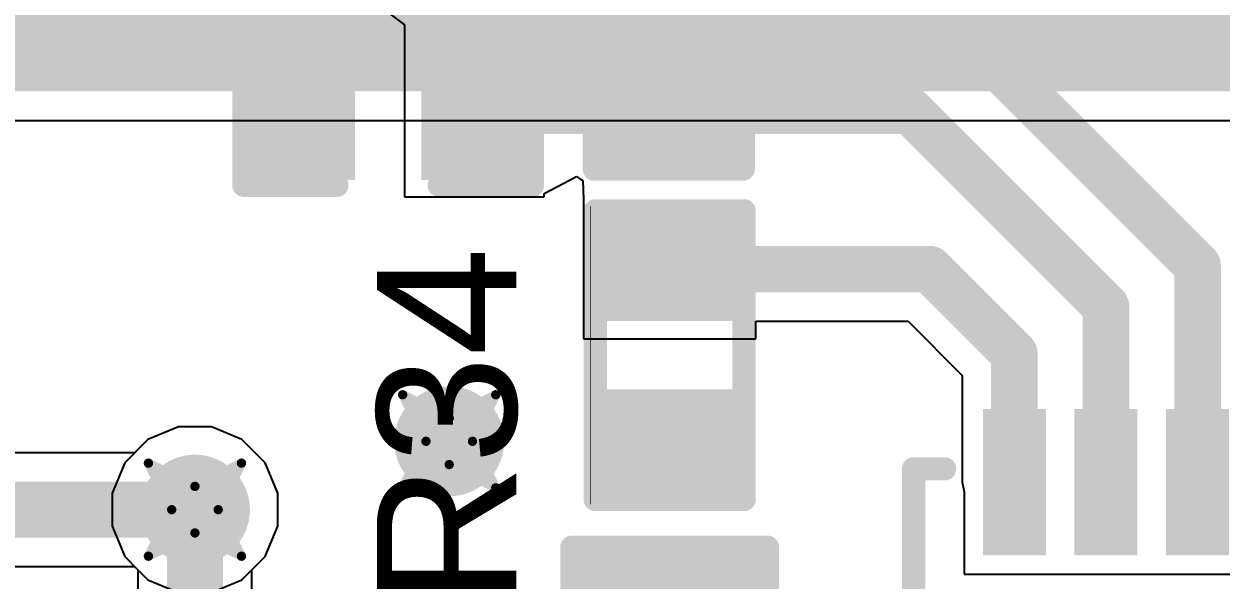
# Model space of a CAD drawing. Header units: inches. Extents: x -5 to 247, y -53 to 67.
# Drawn here: x 30.79 to 37.32, y -29.07 to -26.04 of the extents above; entities that cross this region are included whole.
import ezdxf

# ---------------------------------------------------------------- set-up
doc = ezdxf.new("R2010")
doc.units = ezdxf.units.IN
for name, color, linetype in [('Board Outline', 216, 'Continuous'), ('Bottom Layer', 5, 'Continuous'), ('Drill Drawing', 1, 'Continuous'), ('Top Layer', 1, 'Continuous'), ('Top Overlay', 2, 'Continuous'), ('Top Paste', 8, 'Continuous'), ('Top Solder', 216, 'Continuous'), ('Via Holes', 16, 'Continuous')]:
    doc.layers.add(name, color=color, linetype=linetype)
doc.styles.add('Arial', font='', dxfattribs={"height": 0.2})
doc.styles.get('Arial').set_extended_font_data('Arial')

# ---------------------------------------------------------------- blocks, each defined once
blk = doc.blocks.new('VQFN_20_EP_3_6_4_6__8')
at = {"layer": 'Top Layer'}
for points in [[(-0.6281, 2.535), (-0.6281, 1.835), (-0.8719, 1.835), (-0.8719, 2.535)], [(0.8719, 2.535), (0.8719, 1.835), (0.6281, 1.835), (0.6281, 2.535)], [(-1.3772, 1.8699), (-1.3772, 1.6261), (-2.0772, 1.6261), (-2.0772, 1.8699)], [(2.0772, 1.8699), (2.0772, 1.6261), (1.3772, 1.6261), (1.3772, 1.8699)], [(-1.3772, 1.3699), (-1.3772, 1.1261), (-2.0772, 1.1261), (-2.0772, 1.3699)], [(2.0772, 1.3699), (2.0772, 1.1261), (1.3772, 1.1261), (1.3772, 1.3699)], [(-1.3772, 0.8699), (-1.3772, 0.6261), (-2.0772, 0.6261), (-2.0772, 0.8699)], [(2.0772, 0.8699), (2.0772, 0.6261), (1.3772, 0.6261), (1.3772, 0.8699)], [(-1.3772, 0.3699), (-1.3772, 0.1261), (-2.0772, 0.1261), (-2.0772, 0.3699)], [(2.0772, 0.3699), (2.0772, 0.1261), (1.3772, 0.1261), (1.3772, 0.3699)], [(-0.35, 0.1219), (0.35, 0.1219), (0.35, -0.1219), (-0.35, -0.1219)], [(-1.3772, -0.13), (-1.3772, -0.3739), (-2.0772, -0.3739), (-2.0772, -0.13)], [(2.0772, -0.13), (2.0772, -0.3739), (1.3772, -0.3739), (1.3772, -0.13)], [(-1.3772, -0.63), (-1.3772, -0.8739), (-2.0772, -0.8739), (-2.0772, -0.63)], [(2.0772, -0.6301), (2.0772, -0.8739), (1.3772, -0.8739), (1.3772, -0.6301)], [(-1.3772, -1.13), (-1.3772, -1.3739), (-2.0772, -1.3739), (-2.0772, -1.13)], [(2.0772, -1.1301), (2.0772, -1.3739), (1.3772, -1.3739), (1.3772, -1.1301)], [(-1.3772, -1.63), (-1.3772, -1.8739), (-2.0772, -1.8739), (-2.0772, -1.63)], [(2.0772, -1.6301), (2.0772, -1.8739), (1.3772, -1.8739), (1.3772, -1.6301)], [(-0.6281, -1.835), (-0.6281, -2.535), (-0.8719, -2.535), (-0.8719, -1.835)], [(0.8719, -1.835), (0.8719, -2.535), (0.6281, -2.535), (0.6281, -1.835)]]:
    blk.add_hatch(color=1, dxfattribs=at).paths.add_polyline_path(points)
at = {"layer": 'Top Paste'}
for points in [[(-0.6281, 2.535), (-0.6281, 1.835), (-0.8719, 1.835), (-0.8719, 2.535)], [(0.8719, 2.535), (0.8719, 1.835), (0.6281, 1.835), (0.6281, 2.535)], [(-1.3772, 1.8699), (-1.3772, 1.6261), (-2.0772, 1.6261), (-2.0772, 1.8699)], [(2.0772, 1.8699), (2.0772, 1.6261), (1.3772, 1.6261), (1.3772, 1.8699)], [(-1.3772, 1.3699), (-1.3772, 1.1261), (-2.0772, 1.1261), (-2.0772, 1.3699)], [(2.0772, 1.3699), (2.0772, 1.1261), (1.3772, 1.1261), (1.3772, 1.3699)], [(-1.3772, 0.8699), (-1.3772, 0.6261), (-2.0772, 0.6261), (-2.0772, 0.8699)], [(2.0772, 0.8699), (2.0772, 0.6261), (1.3772, 0.6261), (1.3772, 0.8699)], [(-1.3772, 0.3699), (-1.3772, 0.1261), (-2.0772, 0.1261), (-2.0772, 0.3699)], [(2.0772, 0.3699), (2.0772, 0.1261), (1.3772, 0.1261), (1.3772, 0.3699)], [(-0.35, 0.1219), (0.35, 0.1219), (0.35, -0.1219), (-0.35, -0.1219)], [(-1.3772, -0.13), (-1.3772, -0.3739), (-2.0772, -0.3739), (-2.0772, -0.13)], [(2.0772, -0.13), (2.0772, -0.3739), (1.3772, -0.3739), (1.3772, -0.13)], [(-1.3772, -0.63), (-1.3772, -0.8739), (-2.0772, -0.8739), (-2.0772, -0.63)], [(2.0772, -0.6301), (2.0772, -0.8739), (1.3772, -0.8739), (1.3772, -0.6301)], [(-1.3772, -1.13), (-1.3772, -1.3739), (-2.0772, -1.3739), (-2.0772, -1.13)], [(2.0772, -1.1301), (2.0772, -1.3739), (1.3772, -1.3739), (1.3772, -1.1301)], [(-1.3772, -1.63), (-1.3772, -1.8739), (-2.0772, -1.8739), (-2.0772, -1.63)], [(2.0772, -1.6301), (2.0772, -1.8739), (1.3772, -1.8739), (1.3772, -1.6301)], [(-0.6281, -1.835), (-0.6281, -2.535), (-0.8719, -2.535), (-0.8719, -1.835)], [(0.8719, -1.835), (0.8719, -2.535), (0.6281, -2.535), (0.6281, -1.835)]]:
    blk.add_hatch(color=8, dxfattribs=at).paths.add_polyline_path(points)
at = {"layer": 'Top Solder'}
for points in [[(-0.5781, 2.585), (-0.5781, 1.785), (-0.9219, 1.785), (-0.9219, 2.585)], [(0.9219, 2.585), (0.9219, 1.785), (0.5781, 1.785), (0.5781, 2.585)], [(-1.3272, 1.9199), (-1.3272, 1.5761), (-2.1272, 1.5761), (-2.1272, 1.9199)], [(2.1272, 1.9199), (2.1272, 1.5761), (1.3272, 1.5761), (1.3272, 1.9199)], [(-1.3272, 1.4199), (-1.3272, 1.0761), (-2.1272, 1.0761), (-2.1272, 1.4199)], [(2.1272, 1.4199), (2.1272, 1.0761), (1.3272, 1.0761), (1.3272, 1.4199)], [(-1.3272, 0.9199), (-1.3272, 0.5761), (-2.1272, 0.5761), (-2.1272, 0.9199)], [(2.1272, 0.9199), (2.1272, 0.5761), (1.3272, 0.5761), (1.3272, 0.9199)], [(-1.3272, 0.4199), (-1.3272, 0.0761), (-2.1272, 0.0761), (-2.1272, 0.4199)], [(2.1272, 0.4199), (2.1272, 0.0761), (1.3272, 0.0761), (1.3272, 0.4199)], [(-0.4, 0.1719), (0.4, 0.1719), (0.4, -0.1719), (-0.4, -0.1719)], [(-1.3272, -0.08), (-1.3272, -0.4239), (-2.1272, -0.4239), (-2.1272, -0.08)], [(2.1272, -0.08), (2.1272, -0.4239), (1.3272, -0.4239), (1.3272, -0.08)], [(-1.3272, -0.58), (-1.3272, -0.9239), (-2.1272, -0.9239), (-2.1272, -0.58)], [(2.1272, -0.5801), (2.1272, -0.9239), (1.3272, -0.9239), (1.3272, -0.5801)], [(-1.3272, -1.08), (-1.3272, -1.4239), (-2.1272, -1.4239), (-2.1272, -1.08)], [(2.1272, -1.0801), (2.1272, -1.4239), (1.3272, -1.4239), (1.3272, -1.0801)], [(-1.3272, -1.58), (-1.3272, -1.9239), (-2.1272, -1.9239), (-2.1272, -1.58)], [(2.1272, -1.5801), (2.1272, -1.9239), (1.3272, -1.9239), (1.3272, -1.5801)], [(-0.5781, -1.785), (-0.5781, -2.585), (-0.9219, -2.585), (-0.9219, -1.785)], [(0.9219, -1.785), (0.9219, -2.585), (0.5781, -2.585), (0.5781, -1.785)]]:
    blk.add_hatch(color=216, dxfattribs=at).paths.add_polyline_path(points)
at = {"layer": 'Top Layer'}
for p, q in [((0.143, 1.621), (0.146, 2.485)), ((0.146, 2.485), (0.376, 2.485)), ((0.376, 2.485), (0.38, 1.621)), ((-0.374, 1.619), (-0.374, 2.481)), ((-0.374, 2.481), (-0.143, 2.48)), ((-0.143, 2.48), (-0.144, 1.618)), ((-0.567, 1.522), (-0.567, 1.62)), ((-0.567, 1.62), (-0.374, 1.619)), ((-0.144, 1.618), (0.145, 1.619)), ((0.145, 1.619), (0.143, 1.621)), ((0.38, 1.621), (0.565, 1.618)), ((0.565, 1.618), (0.566, 1.522)), ((-1.014, -1.526), (-1.016, 1.522)), ((-1.016, 1.522), (-0.567, 1.522)), ((0.566, 1.522), (1.016, 1.521)), ((1.016, 1.521), (1.016, -1.526)), ((-0.561, -1.526), (-1.014, -1.526)), ((-0.561, -1.624), (-0.561, -1.526)), ((1.016, -1.526), (0.571, -1.523)), ((0.571, -1.523), (0.571, -1.621)), ((-0.371, -1.621), (-0.561, -1.624)), ((-0.371, -2.485), (-0.371, -1.621)), ((0.147, -1.621), (-0.137, -1.624)), ((-0.137, -1.624), (-0.137, -2.485)), ((0.147, -2.485), (0.147, -1.621)), ((0.571, -1.621), (0.381, -1.624)), ((0.381, -1.624), (0.381, -2.485)), ((-0.137, -2.485), (-0.371, -2.485)), ((0.381, -2.485), (0.147, -2.485))]:
    blk.add_line(p, q, dxfattribs=at)
at = {"layer": 'Top Overlay'}
for points in [[(-0.8713, 2.8226, 0.127, 0.127, 0), (-0.6173, 2.8226, 0.127, 0.127, 0)], [(-0.8713, 2.8226, 0.127, 0.127, 0), (-0.7443, 2.6956, 0.127, 0.127, 0)], [(-0.6173, 2.8226, 0.127, 0.127, 0), (-0.7443, 2.6956, 0.127, 0.127, 0)], [(-1.8, 2.298, 0.127, 0.127, 0), (-1.1151, 2.298, 0.127, 0.127, 0)], [(-1.8, 2.298, 0.127, 0.127, 0), (-1.8, 2.1291, 0.127, 0.127, 0)], [(1.1151, 2.298, 0.127, 0.127, 0), (1.8, 2.298, 0.127, 0.127, 0)], [(1.8, 2.298, 0.127, 0.127, 0), (1.8, 2.1291, 0.127, 0.127, 0)], [(-1.8, -2.133, 0.127, 0.127, 0), (-1.8, -2.302, 0.127, 0.127, 0)], [(1.8, -2.133, 0.127, 0.127, 0), (1.8, -2.302, 0.127, 0.127, 0)], [(-1.8, -2.302, 0.127, 0.127, 0), (-1.1151, -2.302, 0.127, 0.127, 0)], [(1.1151, -2.302, 0.127, 0.127, 0), (1.8, -2.302, 0.127, 0.127, 0)]]:
    blk.add_lwpolyline(points, format="xyseb", dxfattribs=at)
for points in [[(-0.9031, 2.8226, 0.0635, 0.0635, 1), (-0.8396, 2.8226, 0.0635, 0.0635, 1)], [(-0.9031, 2.8226, 0.0635, 0.0635, 1), (-0.8396, 2.8226, 0.0635, 0.0635, 1)], [(-0.6491, 2.8226, 0.0635, 0.0635, 1), (-0.5856, 2.8226, 0.0635, 0.0635, 1)], [(-0.6491, 2.8226, 0.0635, 0.0635, 1), (-0.5856, 2.8226, 0.0635, 0.0635, 1)], [(-0.7761, 2.6956, 0.0635, 0.0635, 1), (-0.7126, 2.6956, 0.0635, 0.0635, 1)], [(-0.7761, 2.6956, 0.0635, 0.0635, 1), (-0.7126, 2.6956, 0.0635, 0.0635, 1)], [(-1.8317, 2.298, 0.0635, 0.0635, 1), (-1.7682, 2.298, 0.0635, 0.0635, 1)], [(-1.8317, 2.298, 0.0635, 0.0635, 1), (-1.7682, 2.298, 0.0635, 0.0635, 1)], [(-1.1468, 2.298, 0.0635, 0.0635, 1), (-1.0833, 2.298, 0.0635, 0.0635, 1)], [(1.0833, 2.298, 0.0635, 0.0635, 1), (1.1468, 2.298, 0.0635, 0.0635, 1)], [(1.7682, 2.298, 0.0635, 0.0635, 1), (1.8317, 2.298, 0.0635, 0.0635, 1)], [(1.7682, 2.298, 0.0635, 0.0635, 1), (1.8317, 2.298, 0.0635, 0.0635, 1)], [(-1.8317, 2.1291, 0.0635, 0.0635, 1), (-1.7682, 2.1291, 0.0635, 0.0635, 1)], [(1.7682, 2.1291, 0.0635, 0.0635, 1), (1.8317, 2.1291, 0.0635, 0.0635, 1)], [(-1.8317, -2.133, 0.0635, 0.0635, 1), (-1.7682, -2.133, 0.0635, 0.0635, 1)], [(1.7682, -2.133, 0.0635, 0.0635, 1), (1.8317, -2.133, 0.0635, 0.0635, 1)], [(-1.8317, -2.302, 0.0635, 0.0635, 1), (-1.7682, -2.302, 0.0635, 0.0635, 1)], [(-1.8317, -2.302, 0.0635, 0.0635, 1), (-1.7682, -2.302, 0.0635, 0.0635, 1)], [(-1.1468, -2.302, 0.0635, 0.0635, 1), (-1.0833, -2.302, 0.0635, 0.0635, 1)], [(1.0833, -2.302, 0.0635, 0.0635, 1), (1.1468, -2.302, 0.0635, 0.0635, 1)], [(1.7682, -2.302, 0.0635, 0.0635, 1), (1.8317, -2.302, 0.0635, 0.0635, 1)], [(1.7682, -2.302, 0.0635, 0.0635, 1), (1.8317, -2.302, 0.0635, 0.0635, 1)]]:
    blk.add_lwpolyline(points, format="xyseb", close=True, dxfattribs=at)
blk = doc.blocks.new('R___0402_20')
at = {"layer": 'Top Layer'}
for points in [[(-0.6985, -0.3175), (-0.6985, 0.3175), (-0.2413, 0.3175), (-0.2413, -0.3175)], [(0.2413, -0.3175), (0.2413, 0.3175), (0.6985, 0.3175), (0.6985, -0.3175)]]:
    blk.add_hatch(color=1, dxfattribs=at).paths.add_polyline_path(points)
at = {"layer": 'Top Paste'}
for points in [[(-0.6985, -0.3175), (-0.6985, 0.3175), (-0.2413, 0.3175), (-0.2413, -0.3175)], [(0.2413, -0.3175), (0.2413, 0.3175), (0.6985, 0.3175), (0.6985, -0.3175)]]:
    blk.add_hatch(color=8, dxfattribs=at).paths.add_polyline_path(points)
at = {"layer": 'Top Solder'}
for points in [[(-0.7535, -0.3725), (-0.7535, 0.3725), (-0.1863, 0.3725), (-0.1863, -0.3725)], [(0.1863, -0.3725), (0.1863, 0.3725), (0.7535, 0.3725), (0.7535, -0.3725)]]:
    blk.add_hatch(color=216, dxfattribs=at).paths.add_polyline_path(points)
at = {"layer": 'Top Overlay'}
for points in [[(-0.7874, -0.4064, 0.127, 0.127, 0), (-0.7874, 0.4064, 0.127, 0.127, 0)], [(0.7874, 0.4064, 0.127, 0.127, 0), (-0.7874, 0.4064, 0.127, 0.127, 0)], [(0.7874, -0.4064, 0.127, 0.127, 0), (0.7874, 0.4064, 0.127, 0.127, 0)], [(0.7874, -0.4064, 0.127, 0.127, 0), (-0.7874, -0.4064, 0.127, 0.127, 0)], [(0.8128, -0.4318, 0.00323, 0.00323, 0), (-0.8128, -0.4318, 0.00323, 0.00323, 0)]]:
    blk.add_lwpolyline(points, format="xyseb", dxfattribs=at)
for points in [[(-0.8191, 0.4064, 0.0635, 0.0635, 1), (-0.7556, 0.4064, 0.0635, 0.0635, 1)], [(-0.8191, 0.4064, 0.0635, 0.0635, 1), (-0.7556, 0.4064, 0.0635, 0.0635, 1)], [(0.7556, 0.4064, 0.0635, 0.0635, 1), (0.8191, 0.4064, 0.0635, 0.0635, 1)], [(0.7556, 0.4064, 0.0635, 0.0635, 1), (0.8191, 0.4064, 0.0635, 0.0635, 1)], [(-0.8191, -0.4064, 0.0635, 0.0635, 1), (-0.7556, -0.4064, 0.0635, 0.0635, 1)], [(-0.8191, -0.4064, 0.0635, 0.0635, 1), (-0.7556, -0.4064, 0.0635, 0.0635, 1)], [(0.7556, -0.4064, 0.0635, 0.0635, 1), (0.8191, -0.4064, 0.0635, 0.0635, 1)], [(0.7556, -0.4064, 0.0635, 0.0635, 1), (0.8191, -0.4064, 0.0635, 0.0635, 1)], [(-0.8136, -0.4318, 0.00161, 0.00161, 1), (-0.812, -0.4318, 0.00161, 0.00161, 1)], [(0.812, -0.4318, 0.00161, 0.00161, 1), (0.8136, -0.4318, 0.00161, 0.00161, 1)]]:
    blk.add_lwpolyline(points, format="xyseb", close=True, dxfattribs=at)
blk = doc.blocks.new('C___0402_41')
at = {"layer": 'Top Layer'}
for points in [[(-0.6985, -0.3175), (-0.6985, 0.3175), (-0.2413, 0.3175), (-0.2413, -0.3175)], [(0.2413, -0.3175), (0.2413, 0.3175), (0.6985, 0.3175), (0.6985, -0.3175)]]:
    blk.add_hatch(color=1, dxfattribs=at).paths.add_polyline_path(points)
at = {"layer": 'Top Paste'}
for points in [[(-0.6985, -0.3175), (-0.6985, 0.3175), (-0.2413, 0.3175), (-0.2413, -0.3175)], [(0.2413, -0.3175), (0.2413, 0.3175), (0.6985, 0.3175), (0.6985, -0.3175)]]:
    blk.add_hatch(color=8, dxfattribs=at).paths.add_polyline_path(points)
at = {"layer": 'Top Solder'}
for points in [[(-0.7585, -0.3775), (-0.7585, 0.3775), (-0.1813, 0.3775), (-0.1813, -0.3775)], [(0.1813, -0.3775), (0.1813, 0.3775), (0.7585, 0.3775), (0.7585, -0.3775)]]:
    blk.add_hatch(color=216, dxfattribs=at).paths.add_polyline_path(points)
at = {"layer": 'Top Overlay'}
for points in [[(-0.2794, 0.4064, 0.127, 0.127, 0), (-0.7874, 0.4064, 0.127, 0.127, 0)], [(-0.7874, 0.4064, 0.127, 0.127, 0), (-0.7874, -0.4064, 0.127, 0.127, 0)], [(0.7874, 0.4064, 0.127, 0.127, 0), (0.2794, 0.4064, 0.127, 0.127, 0)], [(0.7874, 0.4064, 0.127, 0.127, 0), (0.7874, -0.4064, 0.127, 0.127, 0)], [(-0.2794, -0.4064, 0.127, 0.127, 0), (-0.7874, -0.4064, 0.127, 0.127, 0)], [(0.7874, -0.4064, 0.127, 0.127, 0), (0.2794, -0.4064, 0.127, 0.127, 0)]]:
    blk.add_lwpolyline(points, format="xyseb", dxfattribs=at)
for points in [[(-0.8191, 0.4064, 0.0635, 0.0635, 1), (-0.7556, 0.4064, 0.0635, 0.0635, 1)], [(-0.8191, 0.4064, 0.0635, 0.0635, 1), (-0.7556, 0.4064, 0.0635, 0.0635, 1)], [(-0.3111, 0.4064, 0.0635, 0.0635, 1), (-0.2477, 0.4064, 0.0635, 0.0635, 1)], [(0.2477, 0.4064, 0.0635, 0.0635, 1), (0.3111, 0.4064, 0.0635, 0.0635, 1)], [(0.7556, 0.4064, 0.0635, 0.0635, 1), (0.8191, 0.4064, 0.0635, 0.0635, 1)], [(0.7556, 0.4064, 0.0635, 0.0635, 1), (0.8191, 0.4064, 0.0635, 0.0635, 1)], [(-0.8191, -0.4064, 0.0635, 0.0635, 1), (-0.7556, -0.4064, 0.0635, 0.0635, 1)], [(-0.8191, -0.4064, 0.0635, 0.0635, 1), (-0.7556, -0.4064, 0.0635, 0.0635, 1)], [(-0.3111, -0.4064, 0.0635, 0.0635, 1), (-0.2477, -0.4064, 0.0635, 0.0635, 1)], [(0.2477, -0.4064, 0.0635, 0.0635, 1), (0.3111, -0.4064, 0.0635, 0.0635, 1)], [(0.7556, -0.4064, 0.0635, 0.0635, 1), (0.8191, -0.4064, 0.0635, 0.0635, 1)], [(0.7556, -0.4064, 0.0635, 0.0635, 1), (0.8191, -0.4064, 0.0635, 0.0635, 1)]]:
    blk.add_lwpolyline(points, format="xyseb", close=True, dxfattribs=at)
blk = doc.blocks.new('C___0402_43')
at = {"layer": 'Top Layer'}
for points in [[(-0.6985, -0.3175), (-0.6985, 0.3175), (-0.2413, 0.3175), (-0.2413, -0.3175)], [(0.2413, -0.3175), (0.2413, 0.3175), (0.6985, 0.3175), (0.6985, -0.3175)]]:
    blk.add_hatch(color=1, dxfattribs=at).paths.add_polyline_path(points)
at = {"layer": 'Top Paste'}
for points in [[(-0.6985, -0.3175), (-0.6985, 0.3175), (-0.2413, 0.3175), (-0.2413, -0.3175)], [(0.2413, -0.3175), (0.2413, 0.3175), (0.6985, 0.3175), (0.6985, -0.3175)]]:
    blk.add_hatch(color=8, dxfattribs=at).paths.add_polyline_path(points)
at = {"layer": 'Top Solder'}
for points in [[(-0.7585, -0.3775), (-0.7585, 0.3775), (-0.1813, 0.3775), (-0.1813, -0.3775)], [(0.1813, -0.3775), (0.1813, 0.3775), (0.7585, 0.3775), (0.7585, -0.3775)]]:
    blk.add_hatch(color=216, dxfattribs=at).paths.add_polyline_path(points)
at = {"layer": 'Top Overlay'}
for points in [[(-0.7874, 0.4064, 0.127, 0.127, 0), (-0.2794, 0.4064, 0.127, 0.127, 0)], [(-0.7874, 0.4064, 0.127, 0.127, 0), (-0.7874, -0.4064, 0.127, 0.127, 0)], [(0.2794, 0.4064, 0.127, 0.127, 0), (0.7874, 0.4064, 0.127, 0.127, 0)], [(0.7874, 0.4064, 0.127, 0.127, 0), (0.7874, -0.4064, 0.127, 0.127, 0)], [(-0.7874, -0.4064, 0.127, 0.127, 0), (-0.2794, -0.4064, 0.127, 0.127, 0)], [(0.2794, -0.4064, 0.127, 0.127, 0), (0.7874, -0.4064, 0.127, 0.127, 0)]]:
    blk.add_lwpolyline(points, format="xyseb", dxfattribs=at)
for points in [[(-0.8191, 0.4064, 0.0635, 0.0635, 1), (-0.7556, 0.4064, 0.0635, 0.0635, 1)], [(-0.8191, 0.4064, 0.0635, 0.0635, 1), (-0.7556, 0.4064, 0.0635, 0.0635, 1)], [(-0.3111, 0.4064, 0.0635, 0.0635, 1), (-0.2477, 0.4064, 0.0635, 0.0635, 1)], [(0.2477, 0.4064, 0.0635, 0.0635, 1), (0.3111, 0.4064, 0.0635, 0.0635, 1)], [(0.7556, 0.4064, 0.0635, 0.0635, 1), (0.8191, 0.4064, 0.0635, 0.0635, 1)], [(0.7556, 0.4064, 0.0635, 0.0635, 1), (0.8191, 0.4064, 0.0635, 0.0635, 1)], [(-0.8191, -0.4064, 0.0635, 0.0635, 1), (-0.7556, -0.4064, 0.0635, 0.0635, 1)], [(-0.8191, -0.4064, 0.0635, 0.0635, 1), (-0.7556, -0.4064, 0.0635, 0.0635, 1)], [(-0.3111, -0.4064, 0.0635, 0.0635, 1), (-0.2477, -0.4064, 0.0635, 0.0635, 1)], [(0.2477, -0.4064, 0.0635, 0.0635, 1), (0.3111, -0.4064, 0.0635, 0.0635, 1)], [(0.7556, -0.4064, 0.0635, 0.0635, 1), (0.8191, -0.4064, 0.0635, 0.0635, 1)], [(0.7556, -0.4064, 0.0635, 0.0635, 1), (0.8191, -0.4064, 0.0635, 0.0635, 1)]]:
    blk.add_lwpolyline(points, format="xyseb", close=True, dxfattribs=at)
blk = doc.blocks.new('CAP_0603_45')
at = {"layer": 'Top Layer'}
for points in [[(-0.381, 0.4445), (-0.381, -0.4445), (-1.143, -0.4445), (-1.143, 0.4445)], [(1.143, 0.4445), (1.143, -0.4445), (0.381, -0.4445), (0.381, 0.4445)]]:
    blk.add_hatch(color=1, dxfattribs=at).paths.add_polyline_path(points)
at = {"layer": 'Top Paste'}
for points in [[(-0.381, 0.4445), (-0.381, -0.4445), (-1.143, -0.4445), (-1.143, 0.4445)], [(1.143, 0.4445), (1.143, -0.4445), (0.381, -0.4445), (0.381, 0.4445)]]:
    blk.add_hatch(color=8, dxfattribs=at).paths.add_polyline_path(points)
at = {"layer": 'Top Solder'}
for points in [[(-0.321, 0.5045), (-0.321, -0.5045), (-1.203, -0.5045), (-1.203, 0.5045)], [(1.203, 0.5045), (1.203, -0.5045), (0.321, -0.5045), (0.321, 0.5045)]]:
    blk.add_hatch(color=216, dxfattribs=at).paths.add_polyline_path(points)
at = {"layer": 'Top Overlay'}
for points in [[(-1.2446, 0.5334, 0.127, 0.127, 0), (-1.2446, -0.5334, 0.127, 0.127, 0)], [(-1.2446, 0.5334, 0.127, 0.127, 0), (-0.4572, 0.5334, 0.127, 0.127, 0)], [(0.4572, 0.5334, 0.127, 0.127, 0), (1.2446, 0.5334, 0.127, 0.127, 0)], [(1.2446, 0.5334, 0.127, 0.127, 0), (1.2446, -0.5334, 0.127, 0.127, 0)], [(-1.2446, -0.5334, 0.127, 0.127, 0), (-0.4572, -0.5334, 0.127, 0.127, 0)], [(0.4572, -0.5334, 0.127, 0.127, 0), (1.2446, -0.5334, 0.127, 0.127, 0)]]:
    blk.add_lwpolyline(points, format="xyseb", dxfattribs=at)
for points in [[(-1.2764, 0.5334, 0.0635, 0.0635, 1), (-1.2128, 0.5334, 0.0635, 0.0635, 1)], [(-1.2764, 0.5334, 0.0635, 0.0635, 1), (-1.2128, 0.5334, 0.0635, 0.0635, 1)], [(-0.4889, 0.5334, 0.0635, 0.0635, 1), (-0.4254, 0.5334, 0.0635, 0.0635, 1)], [(0.4254, 0.5334, 0.0635, 0.0635, 1), (0.4889, 0.5334, 0.0635, 0.0635, 1)], [(1.2128, 0.5334, 0.0635, 0.0635, 1), (1.2764, 0.5334, 0.0635, 0.0635, 1)], [(1.2128, 0.5334, 0.0635, 0.0635, 1), (1.2764, 0.5334, 0.0635, 0.0635, 1)], [(-1.2764, -0.5334, 0.0635, 0.0635, 1), (-1.2128, -0.5334, 0.0635, 0.0635, 1)], [(-1.2764, -0.5334, 0.0635, 0.0635, 1), (-1.2128, -0.5334, 0.0635, 0.0635, 1)], [(-0.4889, -0.5334, 0.0635, 0.0635, 1), (-0.4254, -0.5334, 0.0635, 0.0635, 1)], [(0.4254, -0.5334, 0.0635, 0.0635, 1), (0.4889, -0.5334, 0.0635, 0.0635, 1)], [(1.2128, -0.5334, 0.0635, 0.0635, 1), (1.2764, -0.5334, 0.0635, 0.0635, 1)], [(1.2128, -0.5334, 0.0635, 0.0635, 1), (1.2764, -0.5334, 0.0635, 0.0635, 1)]]:
    blk.add_lwpolyline(points, format="xyseb", close=True, dxfattribs=at)

msp = doc.modelspace()

# ---------------------------------------------------------------- hatches: boundary and pattern name
at = {"layer": 'Bottom Layer'}
h = msp.add_hatch(color=5, dxfattribs=at)
edge = h.paths.add_edge_path()
edge.add_arc((33.11, -28.3165), 0.3, 0, 360)
h = msp.add_hatch(color=5, dxfattribs=at)
edge = h.paths.add_edge_path()
edge.add_arc((31.7223, -28.6897), 0.3, 0, 360)
at = {"layer": 'Top Layer'}
h = msp.add_hatch(color=1, dxfattribs=at)
edge = h.paths.add_edge_path()
edge.add_arc((33.11, -28.3165), 0.3, 0, 360)
h = msp.add_hatch(color=1, dxfattribs=at)
edge = h.paths.add_edge_path()
edge.add_arc((31.7223, -28.6897), 0.3, 0, 360)
at = {"layer": 'Via Holes'}
h = msp.add_hatch(color=7, dxfattribs=at)
edge = h.paths.add_edge_path()
edge.add_arc((33.11, -28.3165), 0.15, 0, 360)
h = msp.add_hatch(color=7, dxfattribs=at)
edge = h.paths.add_edge_path()
edge.add_arc((31.7223, -28.6897), 0.15, 0, 360)

# ---------------------------------------------------------------- linework, layer by layer
at = {"layer": 'Board Outline'}
msp.add_lwpolyline([(49.772, 6.3476, 0.254, 0.254, -0.6504), (32.1175, -53.0547, 0.254, 0.254, 0)], format="xyseb", dxfattribs=at)
at = {"layer": 'Bottom Layer'}
for p, q in [((19.1985, -26.5664), (43.2079, -26.5664)), ((31.6323, -28.2373), (31.466, -28.3062)), ((31.8123, -28.2373), (31.6323, -28.2373)), ((31.9786, -28.3062), (31.8123, -28.2373)), ((31.466, -28.3062), (31.3933, -28.379)), ((32.1058, -28.4335), (31.9786, -28.3062)), ((31.3933, -28.379), (26.499, -28.379)), ((32.1747, -28.5997), (32.1058, -28.4335)), ((32.1747, -28.7797), (32.1747, -28.5997)), ((32.1058, -28.946), (32.1747, -28.7797)), ((26.499, -29.0005), (31.3933, -29.0005)), ((31.3933, -29.0005), (31.466, -29.0732)), ((31.9786, -29.0732), (32.1058, -28.946)), ((31.466, -29.0732), (31.6323, -29.1421)), ((31.8123, -29.1421), (31.9786, -29.0732))]:
    msp.add_line(p, q, dxfattribs=at)
for points in [[(19.0268, -26.1521, 0.508, 0.508, 0), (43.2079, -26.1521, 0.508, 0.508, 0)], [(26.17, -28.6897, 0.3048, 0.3048, 0), (31.7223, -28.6897, 0.3048, 0.3048, 0)]]:
    msp.add_lwpolyline(points, format="xyseb", dxfattribs=at)
msp.add_lwpolyline([(31.6461, -28.6897, 0.1524, 0.1524, 1), (31.7985, -28.6897, 0.1524, 0.1524, 1)], format="xyseb", close=True, dxfattribs=at)
at = {"layer": 'Drill Drawing'}
for points in [[(32.856, -28.0625, 0.0508, 0.0508, 0), (33.11, -28.1895, 0.0508, 0.0508, 0)], [(32.856, -28.0625, 0.0508, 0.0508, 0), (32.983, -28.3165, 0.0508, 0.0508, 0)], [(33.11, -28.1895, 0.0508, 0.0508, 0), (33.364, -28.0625, 0.0508, 0.0508, 0)], [(33.237, -28.3165, 0.0508, 0.0508, 0), (33.364, -28.0625, 0.0508, 0.0508, 0)], [(32.856, -28.5705, 0.0508, 0.0508, 0), (32.983, -28.3165, 0.0508, 0.0508, 0)], [(33.237, -28.3165, 0.0508, 0.0508, 0), (33.364, -28.5705, 0.0508, 0.0508, 0)], [(31.4683, -28.4357, 0.0508, 0.0508, 0), (31.7223, -28.5627, 0.0508, 0.0508, 0)], [(31.4683, -28.4357, 0.0508, 0.0508, 0), (31.5953, -28.6897, 0.0508, 0.0508, 0)], [(31.7223, -28.5627, 0.0508, 0.0508, 0), (31.9763, -28.4357, 0.0508, 0.0508, 0)], [(31.8493, -28.6897, 0.0508, 0.0508, 0), (31.9763, -28.4357, 0.0508, 0.0508, 0)], [(32.856, -28.5705, 0.0508, 0.0508, 0), (33.11, -28.4435, 0.0508, 0.0508, 0)], [(33.11, -28.4435, 0.0508, 0.0508, 0), (33.364, -28.5705, 0.0508, 0.0508, 0)], [(31.4683, -28.9437, 0.0508, 0.0508, 0), (31.5953, -28.6897, 0.0508, 0.0508, 0)], [(31.8493, -28.6897, 0.0508, 0.0508, 0), (31.9763, -28.9437, 0.0508, 0.0508, 0)], [(31.4683, -28.9437, 0.0508, 0.0508, 0), (31.7223, -28.8167, 0.0508, 0.0508, 0)], [(31.7223, -28.8167, 0.0508, 0.0508, 0), (31.9763, -28.9437, 0.0508, 0.0508, 0)]]:
    msp.add_lwpolyline(points, format="xyseb", dxfattribs=at)
for points in [[(32.8433, -28.0625, 0.0254, 0.0254, 1), (32.8687, -28.0625, 0.0254, 0.0254, 1)], [(32.8433, -28.0625, 0.0254, 0.0254, 1), (32.8687, -28.0625, 0.0254, 0.0254, 1)], [(33.3513, -28.0625, 0.0254, 0.0254, 1), (33.3767, -28.0625, 0.0254, 0.0254, 1)], [(33.3513, -28.0625, 0.0254, 0.0254, 1), (33.3767, -28.0625, 0.0254, 0.0254, 1)], [(33.0973, -28.1895, 0.0254, 0.0254, 1), (33.1227, -28.1895, 0.0254, 0.0254, 1)], [(33.0973, -28.1895, 0.0254, 0.0254, 1), (33.1227, -28.1895, 0.0254, 0.0254, 1)], [(32.9703, -28.3165, 0.0254, 0.0254, 1), (32.9957, -28.3165, 0.0254, 0.0254, 1)], [(32.9703, -28.3165, 0.0254, 0.0254, 1), (32.9957, -28.3165, 0.0254, 0.0254, 1)], [(33.2243, -28.3165, 0.0254, 0.0254, 1), (33.2497, -28.3165, 0.0254, 0.0254, 1)], [(33.2243, -28.3165, 0.0254, 0.0254, 1), (33.2497, -28.3165, 0.0254, 0.0254, 1)], [(31.4556, -28.4357, 0.0254, 0.0254, 1), (31.481, -28.4357, 0.0254, 0.0254, 1)], [(31.4556, -28.4357, 0.0254, 0.0254, 1), (31.481, -28.4357, 0.0254, 0.0254, 1)], [(31.9636, -28.4357, 0.0254, 0.0254, 1), (31.989, -28.4357, 0.0254, 0.0254, 1)], [(31.9636, -28.4357, 0.0254, 0.0254, 1), (31.989, -28.4357, 0.0254, 0.0254, 1)], [(33.0973, -28.4435, 0.0254, 0.0254, 1), (33.1227, -28.4435, 0.0254, 0.0254, 1)], [(33.0973, -28.4435, 0.0254, 0.0254, 1), (33.1227, -28.4435, 0.0254, 0.0254, 1)], [(31.7096, -28.5627, 0.0254, 0.0254, 1), (31.735, -28.5627, 0.0254, 0.0254, 1)], [(31.7096, -28.5627, 0.0254, 0.0254, 1), (31.735, -28.5627, 0.0254, 0.0254, 1)], [(32.8433, -28.5705, 0.0254, 0.0254, 1), (32.8687, -28.5705, 0.0254, 0.0254, 1)], [(32.8433, -28.5705, 0.0254, 0.0254, 1), (32.8687, -28.5705, 0.0254, 0.0254, 1)], [(33.3513, -28.5705, 0.0254, 0.0254, 1), (33.3767, -28.5705, 0.0254, 0.0254, 1)], [(33.3513, -28.5705, 0.0254, 0.0254, 1), (33.3767, -28.5705, 0.0254, 0.0254, 1)], [(31.5826, -28.6897, 0.0254, 0.0254, 1), (31.608, -28.6897, 0.0254, 0.0254, 1)], [(31.5826, -28.6897, 0.0254, 0.0254, 1), (31.608, -28.6897, 0.0254, 0.0254, 1)], [(31.8366, -28.6897, 0.0254, 0.0254, 1), (31.862, -28.6897, 0.0254, 0.0254, 1)], [(31.8366, -28.6897, 0.0254, 0.0254, 1), (31.862, -28.6897, 0.0254, 0.0254, 1)], [(31.7096, -28.8167, 0.0254, 0.0254, 1), (31.735, -28.8167, 0.0254, 0.0254, 1)], [(31.7096, -28.8167, 0.0254, 0.0254, 1), (31.735, -28.8167, 0.0254, 0.0254, 1)], [(31.4556, -28.9437, 0.0254, 0.0254, 1), (31.481, -28.9437, 0.0254, 0.0254, 1)], [(31.4556, -28.9437, 0.0254, 0.0254, 1), (31.481, -28.9437, 0.0254, 0.0254, 1)], [(31.9636, -28.9437, 0.0254, 0.0254, 1), (31.989, -28.9437, 0.0254, 0.0254, 1)], [(31.9636, -28.9437, 0.0254, 0.0254, 1), (31.989, -28.9437, 0.0254, 0.0254, 1)]]:
    msp.add_lwpolyline(points, format="xyseb", close=True, dxfattribs=at)
at = {"layer": 'Top Layer'}
for p, q in [((32.7296, -25.9416), (32.8653, -26.0432)), ((32.8653, -26.0432), (32.8653, -26.1194)), ((32.8653, -26.1194), (32.8653, -26.983)), ((33.6273, -26.9638), (33.8051, -26.8709)), ((33.8051, -26.8709), (33.8383, -26.8941)), ((33.8383, -26.8941), (33.8432, -26.9957)), ((33.6273, -26.983), (33.6273, -26.9638)), ((32.8653, -26.983), (33.6273, -26.983)), ((33.8432, -26.9957), (33.8432, -26.9957)), ((33.8432, -26.9957), (33.8432, -27.7577)), ((34.783, -27.7577), (34.783, -27.6615)), ((34.783, -27.6615), (35.614, -27.6615)), ((35.614, -27.6615), (35.9094, -27.9569)), ((33.8432, -27.7577), (34.783, -27.7577)), ((35.9094, -27.9569), (35.9094, -28.5395)), ((31.6323, -28.2373), (31.466, -28.3062)), ((31.8123, -28.2373), (31.6323, -28.2373)), ((31.9786, -28.3062), (31.8123, -28.2373)), ((31.466, -28.3062), (31.3388, -28.4335)), ((32.1058, -28.4335), (31.9786, -28.3062)), ((31.3388, -28.4335), (31.2699, -28.5997)), ((32.1747, -28.5997), (32.1058, -28.4335)), ((35.9094, -28.5395), (35.9199, -28.5925)), ((31.2699, -28.5997), (31.2699, -28.7797)), ((32.1747, -28.7797), (32.1747, -28.5997)), ((35.9199, -28.5925), (35.9199, -29.0419)), ((31.2699, -28.7797), (31.3388, -28.946)), ((32.1058, -28.946), (32.1747, -28.7797)), ((31.3388, -28.946), (31.4115, -29.0187)), ((32.0331, -29.0187), (32.1058, -28.946)), ((31.4115, -29.0187), (31.4115, -31.8635)), ((32.0331, -31.6105), (32.0331, -29.0187)), ((35.9199, -29.0419), (37.542, -29.0419))]:
    msp.add_line(p, q, dxfattribs=at)
for points in [[(35.7429, -25.9071, 0.254, 0.254, 0), (37.1943, -27.3584, 0.254, 0.254, 0)], [(33.2463, -26.5131, 0.254, 0.254, 0), (34.3082, -26.5131, 0.254, 0.254, 0)], [(34.3082, -26.5131, 0.254, 0.254, 0), (35.626, -26.5131, 0.254, 0.254, 0)], [(35.626, -26.5131, 0.254, 0.254, 0), (36.6943, -27.5813, 0.254, 0.254, 0)], [(37.1943, -28.5395, 0.254, 0.254, 0), (37.1943, -27.3584, 0.254, 0.254, 0)], [(34.3131, -27.3767, 0.254, 0.254, 0), (35.732, -27.3767, 0.254, 0.254, 0)], [(35.732, -27.3767, 0.254, 0.254, 0), (36.1943, -27.8389, 0.254, 0.254, 0)], [(36.6943, -28.5395, 0.254, 0.254, 0), (36.6943, -27.5813, 0.254, 0.254, 0)], [(36.1943, -28.5395, 0.254, 0.254, 0), (36.1943, -27.8389, 0.254, 0.254, 0)], [(31.7223, -31.8635, 0.3048, 0.3048, 0), (31.7223, -28.6897, 0.3048, 0.3048, 0)]]:
    msp.add_lwpolyline(points, format="xyseb", dxfattribs=at)
for points in [[(33.1828, -26.5131, 0.127, 0.127, 1), (33.3098, -26.5131, 0.127, 0.127, 1)], [(34.2447, -26.5131, 0.127, 0.127, 1), (34.3717, -26.5131, 0.127, 0.127, 1)], [(34.2447, -26.5131, 0.127, 0.127, 1), (34.3717, -26.5131, 0.127, 0.127, 1)], [(35.5625, -26.5131, 0.127, 0.127, 1), (35.6895, -26.5131, 0.127, 0.127, 1)], [(35.5625, -26.5131, 0.127, 0.127, 1), (35.6895, -26.5131, 0.127, 0.127, 1)], [(37.1308, -27.3584, 0.127, 0.127, 1), (37.2578, -27.3584, 0.127, 0.127, 1)], [(37.1308, -27.3584, 0.127, 0.127, 1), (37.2578, -27.3584, 0.127, 0.127, 1)], [(34.2496, -27.3767, 0.127, 0.127, 1), (34.3766, -27.3767, 0.127, 0.127, 1)], [(35.6685, -27.3767, 0.127, 0.127, 1), (35.7955, -27.3767, 0.127, 0.127, 1)], [(35.6685, -27.3767, 0.127, 0.127, 1), (35.7955, -27.3767, 0.127, 0.127, 1)], [(36.6308, -27.5813, 0.127, 0.127, 1), (36.7578, -27.5813, 0.127, 0.127, 1)], [(36.6308, -27.5813, 0.127, 0.127, 1), (36.7578, -27.5813, 0.127, 0.127, 1)], [(36.1308, -27.8389, 0.127, 0.127, 1), (36.2578, -27.8389, 0.127, 0.127, 1)], [(36.1308, -27.8389, 0.127, 0.127, 1), (36.2578, -27.8389, 0.127, 0.127, 1)], [(36.1308, -28.5395, 0.127, 0.127, 1), (36.2578, -28.5395, 0.127, 0.127, 1)], [(36.6308, -28.5395, 0.127, 0.127, 1), (36.7578, -28.5395, 0.127, 0.127, 1)], [(37.1308, -28.5395, 0.127, 0.127, 1), (37.2578, -28.5395, 0.127, 0.127, 1)], [(31.6461, -28.6897, 0.1524, 0.1524, 1), (31.7985, -28.6897, 0.1524, 0.1524, 1)]]:
    msp.add_lwpolyline(points, format="xyseb", close=True, dxfattribs=at)

# ---------------------------------------------------------------- block references
for name, p, rotation in [('C___0402_43', (34.3082, -26.0432), 90), ('C___0402_41', (32.7764, -26.5131), 180), ('R___0402_20', (34.3131, -27.8466), 270), ('VQFN_20_EP_3_6_4_6__8', (37.9423, -30.2667), 90), ('CAP_0603_45', (34.3131, -30.1391), 90)]:
    msp.add_blockref(name, p, dxfattribs=dict(rotation=rotation))

# ---------------------------------------------------------------- texts
at = {"layer": 'Top Overlay', "style": 'Arial'}
msp.add_text('R34', height=0.762, rotation=90, dxfattribs=at).set_placement((33.4771, -29.2097))

doc.saveas('drawing.dxf')
